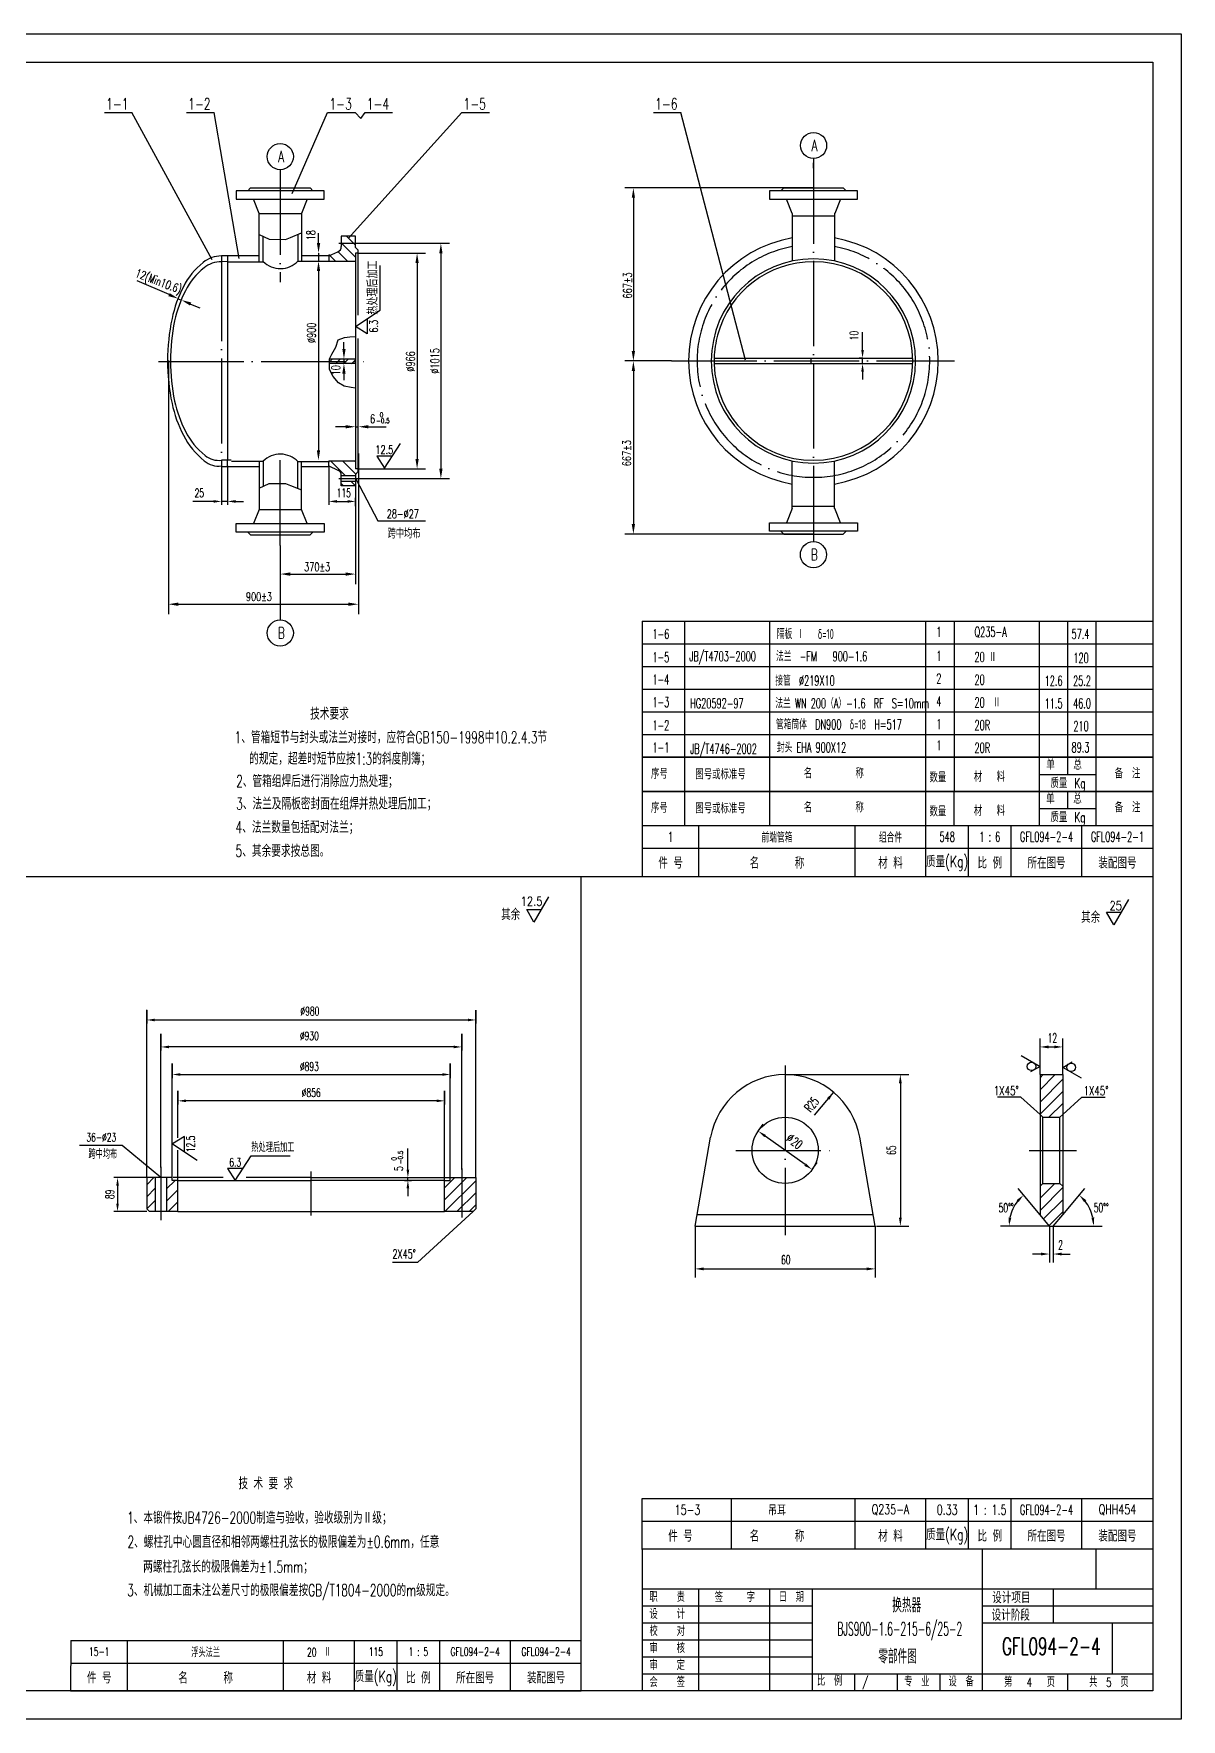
# Model space of a CAD drawing. Extents: x -242 to 1965, y 40 to 1388.
# Drawn here: x 684 to 1088, y 40 to 634 of the extents above; entities that cross this region are included whole.
import ezdxf
from ezdxf.enums import TextEntityAlignment as Align

# ---------------------------------------------------------------- set-up
doc = ezdxf.new("R2010")
doc.units = 0
doc.header["$MEASUREMENT"] = 0
doc.linetypes.add('DASHDOT-M', pattern=[36, 30, -3, 0, -3])
doc.layers.get('0').update_dxf_attribs({"linetype": 'CONTINUOUS'})
for name, color, linetype in [('1', 3, 'CONTINUOUS'), ('CDR_DWG1', 4, 'CONTINUOUS'), ('CDR_DWG2', 2, 'CONTINUOUS'), ('CDR_DWG3', 1, 'DASHDOT-M'), ('XS', 2, 'CONTINUOUS')]:
    doc.layers.add(name, color=color, linetype=linetype)
doc.styles.add('HZ', font='romans', dxfattribs={"width": 0.7, "bigfont": 'hz'})

# ---------------------------------------------------------------- blocks, each defined once
blk = doc.blocks.new('*X87')
at = {"layer": '1', "color": 0, "linetype": 'Continuous'}
for p, q in [((-21950.87, -21632.62), (-21945.48, -21627.22)), ((-21950.87, -21628.37), (-21949.72, -21627.22)), ((-21950.87, -21636.86), (-21942.87, -21628.86)), ((-21950.87, -21641.1), (-21942.87, -21633.1)), ((-21947.75, -21642.22), (-21942.87, -21637.34)), ((-21950.87, -21670.8), (-21945.63, -21665.55)), ((-21950.87, -21666.56), (-21949.87, -21665.55)), ((-21950.87, -21675.04), (-21942.87, -21667.04)), ((-21949.64, -21678.05), (-21942.87, -21671.28)), ((-21947.7, -21680.36), (-21942.87, -21675.53))]:
    blk.add_line(p, q, dxfattribs=at)
blk = doc.blocks.new('*X18')
at = {"color": 0}
for p, q in [((139.69, 161.53), (136.66, 164.57)), ((143.94, 161.53), (139.94, 165.53)), ((147.66, 162.05), (144.18, 165.53)), ((138.21, 154.53), (135.66, 157.08)), ((142.45, 154.53), (139.45, 157.53)), ((146.69, 154.53), (143.69, 157.53))]:
    blk.add_line(p, q, dxfattribs=at)
blk = doc.blocks.new('*X19')
at = {"color": 0}
for p, q in [((143.52, 259.53), (135.66, 267.39)), ((147.66, 259.63), (136.76, 270.53)), ((147.66, 263.88), (141, 270.53)), ((147.66, 268.12), (145.25, 270.53)), ((139.27, 259.53), (135.66, 263.15))]:
    blk.add_line(p, q, dxfattribs=at)
blk = doc.blocks.new('MM')
at = {"layer": 'XS', "color": 3}
blk.add_lwpolyline([(3.85, 6.67), (0, 0), (-1.93, 3.33)], dxfattribs=at)
blk.add_circle((0, 3), 1.5, dxfattribs=at)
blk = doc.blocks.new('*X75')
for p, q in [((124, 240.87), (120.87, 244)), ((121.21, 235.18), (117.79, 238.6)), ((124, 236.62), (119, 241.62)), ((116.96, 235.18), (114.65, 237.49))]:
    blk.add_line(p, q)
blk = doc.blocks.new('*X76')
for p, q in [((120.32, 159.7), (115.19, 164.82)), ((124.13, 160.13), (119.43, 164.82)), ((124, 164.5), (123.68, 164.82)), ((119.77, 156), (119, 156.77)), ((124, 156.01), (122.35, 157.67))]:
    blk.add_line(p, q)
blk = doc.blocks.new('*X74')
for p, q in [((115.19, 200.04), (115.76, 200.61)), ((116.99, 199.01), (118.59, 200.61)), ((119.82, 199.01), (121.42, 200.61)), ((122.65, 199.01), (124, 200.37))]:
    blk.add_line(p, q)

msp = doc.modelspace()

# ---------------------------------------------------------------- linework, layer by layer
for p, q in [((247.25, 633.7), (1088.25, 633.7)), ((1088.25, 633.7), (1088.25, 39.7)), ((708.7, 605.89), (718.4, 605.89)), ((746.71, 553.96), (718.4, 605.89)), ((737.62, 605.89), (747.32, 605.89)), ((756.24, 554.52), (747.32, 605.89)), ((774.9, 577.39), (787.37, 605.89)), ((787.37, 605.89), (797.07, 605.89)), ((794.55, 561.56), (834.67, 605.89)), ((797.07, 605.89), (799.09, 603.88)), ((799.09, 603.88), (800.58, 605.89)), ((800.58, 605.89), (810.28, 605.89)), ((834.67, 605.89), (844.37, 605.89)), ((902.18, 605.89), (911.88, 605.89)), ((934.59, 518.61), (911.88, 605.89)), ((958.59, 579.37), (892.13, 579.37)), ((895.13, 575.87), (895.13, 521.87)), ((784.16, 559.9), (784.16, 563.4)), ((798.17, 559.85), (830.28, 559.85)), ((784.16, 556.41), (784.16, 553.56)), ((798.24, 556.37), (821.9, 556.37)), ((818.9, 552.87), (818.9, 483.87)), ((827.28, 556.35), (827.28, 480.4)), ((731.46, 541.75), (720.22, 546.6)), ((784.13, 550.47), (784.13, 486.88)), ((805.88, 536.23), (805.88, 552.03)), ((734.73, 540.31), (735.84, 539.85)), ((739.07, 538.45), (742.28, 537.06)), ((797.18, 530.53), (805.88, 536.23)), ((801.35, 527.9), (797.18, 530.53)), ((801.35, 533.27), (801.35, 527.9)), ((788.89, 520.72), (790.25, 523.26)), ((790.25, 523.26), (791.12, 525.8)), ((791.12, 525.8), (793.36, 526.69)), ((793.12, 522.58), (793.12, 525.05)), ((793.36, 526.69), (795.23, 526.85)), ((795.23, 526.85), (797.22, 527)), ((731.24, 518.54), (731.24, 429.16)), ((788.02, 519.08), (788.89, 520.72)), ((788.02, 517.43), (788.02, 519.08)), ((788.02, 515.34), (788.02, 517.43)), ((793.12, 518.99), (793.12, 517.43)), ((908.53, 518.37), (892.13, 518.37)), ((908.53, 518.37), (892.13, 518.37)), ((789.26, 512.96), (788.02, 515.34)), ((791.25, 510.71), (789.26, 512.96)), ((793.12, 513.93), (793.12, 511.62)), ((895.13, 514.87), (895.13, 460.02)), ((793.23, 509.53), (791.25, 510.71)), ((795.61, 509.07), (793.23, 509.53)), ((797.22, 508.77), (795.61, 509.07)), ((793.68, 495.19), (790.18, 495.19)), ((797.18, 495.19), (798.24, 495.19)), ((801.74, 495.19), (807.98, 495.19)), ((807.36, 480.62), (813.06, 489.32)), ((749.95, 481.37), (749.95, 467.63)), ((752.1, 481.38), (752.1, 467.63)), ((787.83, 481.37), (787.83, 483.2)), ((787.83, 481.37), (787.83, 467.63)), ((798.19, 485.75), (798.19, 439.78)), ((804.73, 484.79), (807.36, 480.62)), ((810.1, 484.79), (804.73, 484.79)), ((797.34, 476.81), (805.03, 462)), ((798.17, 476.9), (830.28, 476.9)), ((798.18, 479.37), (798.18, 480.55)), ((798.24, 480.37), (821.9, 480.37)), ((797.18, 474.39), (797.18, 439.73)), ((797.18, 467.25), (797.18, 470.13)), ((747.15, 468.88), (739.85, 468.88)), ((752.1, 468.88), (749.95, 468.88)), ((754.9, 468.88), (757.7, 468.88)), ((790.63, 468.88), (794.38, 468.88)), ((805.03, 462), (821.87, 462)), ((770.68, 453.31), (770.68, 427.12)), ((958.59, 457.37), (892.13, 457.37)), ((774.18, 443.28), (794.69, 443.28)), ((798.19, 441.23), (798.19, 429.16)), ((734.74, 432.66), (794.69, 432.66)), ((1048.26, 378.7), (1048.26, 426.7)), ((898.26, 418.7), (1078.26, 418.7)), ((898.26, 410.7), (1078.26, 410.7)), ((898.26, 410.7), (1078.26, 410.7)), ((898.26, 402.7), (1078.26, 402.7)), ((898.26, 394.7), (1078.26, 394.7)), ((898.26, 394.7), (1078.26, 394.7)), ((898.26, 394.7), (1078.26, 394.7)), ((898.26, 386.7), (1078.26, 386.7)), ((898.26, 378.7), (1078.26, 378.7)), ((1078.26, 378.7), (898.26, 378.7)), ((1048.26, 372.7), (1048.26, 378.7)), ((1038.26, 372.7), (1058.26, 372.7)), ((898.26, 366.7), (1078.26, 366.7)), ((1078.25, 366.7), (898.26, 366.7)), ((898.26, 366.7), (1078.25, 366.7)), ((1048.25, 360.7), (1048.25, 366.7)), ((1038.25, 360.7), (1058.25, 360.7)), ((898.25, 346.7), (1078.25, 346.7)), ((898.26, 346.7), (1078.25, 346.7)), ((272.25, 336.7), (1078.25, 336.7)), ((876.75, 49.7), (876.75, 336.7)), ((898.26, 336.7), (1078.25, 336.7)), ((723.61, 230.58), (723.61, 289.66)), ((723.61, 289.56), (723.61, 284.89)), ((726.41, 286.14), (836.81, 286.14)), ((839.61, 230.45), (839.61, 289.56)), ((839.61, 289.56), (839.61, 284.89)), ((728.61, 234.21), (728.61, 281.26)), ((728.61, 281.26), (728.61, 275.39)), ((834.61, 233.48), (834.61, 281.26)), ((834.61, 281.26), (834.61, 275.39)), ((1038.45, 266.87), (1038.45, 279.64)), ((1046.46, 266.87), (1046.46, 279.64)), ((831.81, 276.64), (731.41, 276.64)), ((1041.45, 276.64), (1043.46, 276.64)), ((732.61, 230.58), (732.61, 270.84)), ((732.61, 270.84), (732.61, 265.67)), ((830.61, 230.55), (830.61, 270.76)), ((830.61, 270.76), (830.61, 265.67)), ((735.41, 266.92), (827.81, 266.92)), ((948.63, 266.87), (992.23, 266.87)), ((989.23, 263.87), (989.23, 216.53)), ((734.61, 244.61), (734.61, 261.12)), ((734.61, 261.12), (734.61, 256.39)), ((825.81, 257.64), (737.41, 257.64)), ((828.61, 229.56), (828.61, 261.12)), ((828.61, 261.12), (828.61, 256.39)), ((958.99, 252.59), (965.73, 260.66)), ((1031.74, 258.92), (1023.49, 258.92)), ((1038.45, 252.87), (1031.74, 258.92)), ((1046.46, 252.87), (1053.17, 258.92)), ((1053.17, 258.92), (1061.42, 258.92)), ((736.89, 245.09), (732.73, 242.46)), ((736.89, 239.72), (736.89, 245.09)), ((939.13, 246.98), (940.87, 249.42)), ((955.68, 235.17), (941.57, 245.24)), ((714.9, 241.86), (699.9, 241.86)), ((728.61, 230.61), (714.9, 241.86)), ((732.73, 242.46), (741.43, 236.76)), ((734.61, 228.47), (734.61, 240.22)), ((754.72, 229.61), (760.43, 238.31)), ((760.43, 238.31), (774.18, 238.31)), ((815.65, 233.41), (815.65, 240.89)), ((752.1, 233.77), (754.72, 229.61)), ((757.46, 233.77), (752.1, 233.77)), ((958.12, 233.42), (959.87, 235.87)), ((723.61, 230.58), (712.06, 230.58)), ((713.31, 227.78), (713.31, 221.41)), ((814.42, 230.61), (816.9, 230.61)), ((814.42, 229.61), (816.9, 229.61)), ((815.65, 229.61), (815.65, 230.61)), ((815.65, 226.81), (815.65, 224.01)), ((1038.45, 217.51), (1030.7, 226.75)), ((1046.46, 217.51), (1054.21, 226.75)), ((723.61, 218.61), (712.06, 218.61)), ((838.61, 218.61), (819.06, 200.64)), ((916.85, 213.53), (916.85, 195.43)), ((980.4, 213.53), (980.4, 195.43)), ((980.79, 213.53), (992.23, 213.53)), ((1041.79, 213.53), (1024.53, 213.53)), ((1041.79, 213.53), (1041.79, 200.66)), ((1043.12, 213.53), (1043.12, 200.66)), ((1043.12, 213.53), (1060.38, 213.53)), ((1038.79, 203.66), (1035.79, 203.66)), ((1046.12, 203.66), (1049.12, 203.66)), ((819.06, 200.64), (810.23, 200.64)), ((919.85, 198.43), (977.4, 198.43)), ((898.25, 109.52), (1078.25, 109.52)), ((898.26, 109.52), (1078.25, 109.52)), ((1058.24, 85.73), (1058.24, 99.73)), ((898.24, 85.73), (1078.24, 85.73)), ((918.24, 49.73), (918.24, 85.73)), ((943.24, 49.73), (943.24, 85.73)), ((958.24, 49.73), (958.24, 85.73)), ((1043.24, 73.73), (1043.24, 85.73)), ((1043.24, 73.73), (1043.24, 85.73)), ((898.24, 79.73), (958.24, 79.73)), ((1018.24, 79.73), (1078.24, 79.73)), ((898.24, 73.73), (958.24, 73.73)), ((1018.24, 73.73), (1078.24, 73.73)), ((1063.87, 73.73), (1063.87, 55.73)), ((898.24, 67.73), (958.24, 67.73)), ((696.85, 59.52), (876.86, 59.52)), ((898.24, 61.73), (958.24, 61.73)), ((898.24, 55.73), (1078.24, 55.73)), ((973.24, 49.73), (973.24, 55.73)), ((988.24, 49.73), (988.24, 55.73)), ((1003.24, 49.73), (1003.24, 55.73)), ((1048.24, 49.73), (1048.24, 55.73)), ((696.75, 49.7), (876.75, 49.7)), ((1088.25, 39.7), (247.25, 39.7))]:
    msp.add_line(p, q)
for points in [[(763.18, 562.96), (766.71, 561.3), (772.55, 561.22), (774.3, 561.91), (778.18, 563.48)], [(763.18, 473.5), (766.71, 475.15), (772.55, 475.24), (774.3, 474.54), (778.18, 472.97)], [(865.25, 329.52), (860.1, 320.6), (857.53, 325.06), (862.68, 325.06)], [(1069.65, 328.58), (1064.5, 319.66), (1061.92, 324.12), (1067.07, 324.12)]]:
    msp.add_lwpolyline(points)
for centre, start, end in [((1041.79, 213.53), 142.08086, 167.91914), ((1043.12, 213.53), 12.08086, 37.91914)]:
    msp.add_arc(centre, 14.25, start, end)
for points in [[(895.71, 575.87), (894.55, 575.87), (895.13, 579.37)], [(784.74, 559.9), (783.58, 559.9), (784.16, 556.4)], [(827.86, 556.35), (826.7, 556.35), (827.28, 559.85)], [(784.74, 550.05), (783.58, 550.05), (784.16, 553.55)], [(819.48, 552.87), (818.31, 552.87), (818.9, 556.37)], [(731.23, 541.21), (731.69, 542.28), (734.67, 540.36)], [(738.84, 537.91), (739.3, 538.99), (735.86, 539.84)], [(793.7, 522.58), (792.54, 522.58), (793.12, 519.08)], [(793.7, 513.93), (792.54, 513.93), (793.12, 517.43)], [(895.71, 521.87), (894.55, 521.87), (895.13, 518.37)], [(895.71, 514.87), (894.55, 514.87), (895.13, 518.37)], [(793.68, 494.61), (793.68, 495.78), (797.18, 495.19)], [(801.74, 494.61), (801.74, 495.78), (798.24, 495.19)], [(784.72, 486.88), (783.55, 486.88), (784.13, 483.38)], [(819.48, 483.87), (818.31, 483.87), (818.9, 480.37)], [(827.86, 480.4), (826.7, 480.4), (827.28, 476.9)], [(747.15, 469.35), (747.15, 468.42), (749.95, 468.88)], [(754.9, 469.35), (754.9, 468.42), (752.1, 468.88)], [(790.63, 469.35), (790.63, 468.42), (787.83, 468.88)], [(794.38, 469.35), (794.38, 468.42), (797.18, 468.88)], [(895.71, 460.87), (894.55, 460.87), (895.13, 457.37)], [(774.18, 442.69), (774.18, 443.86), (770.68, 443.28)], [(793.68, 442.69), (793.68, 443.86), (797.18, 443.28)], [(734.74, 432.07), (734.74, 433.24), (731.24, 432.66)], [(794.69, 432.07), (794.69, 433.24), (798.19, 432.66)], [(726.41, 286.6), (726.41, 285.67), (723.61, 286.14)], [(836.81, 286.6), (836.81, 285.67), (839.61, 286.14)], [(731.41, 277.1), (731.41, 276.17), (728.61, 276.64)], [(831.81, 277.1), (831.81, 276.17), (834.61, 276.64)], [(1041.45, 277.14), (1041.45, 276.14), (1038.45, 276.64)], [(1043.46, 277.14), (1043.46, 276.14), (1046.46, 276.64)], [(735.41, 267.39), (735.41, 266.46), (732.61, 266.92)], [(827.81, 267.39), (827.81, 266.46), (830.61, 266.92)], [(988.73, 263.87), (989.73, 263.87), (989.23, 266.87)], [(737.41, 258.11), (737.41, 257.18), (734.61, 257.64)], [(825.81, 258.11), (825.81, 257.18), (828.61, 257.64)], [(963.42, 258.68), (964.19, 258.04), (965.73, 260.66)], [(941.86, 245.64), (941.28, 244.83), (939.13, 246.98)], [(816.12, 233.41), (815.18, 233.41), (815.65, 230.61)], [(955.97, 235.57), (955.39, 234.76), (958.12, 233.42)], [(713.78, 227.78), (712.85, 227.78), (713.31, 230.58)], [(816.12, 226.81), (815.18, 226.81), (815.65, 229.61)], [(713.78, 221.41), (712.85, 221.41), (713.31, 218.61)], [(1030.9, 221.95), (1030.18, 222.64), (1032.63, 224.45)], [(1054.01, 221.95), (1054.73, 222.64), (1052.28, 224.45)], [(988.73, 216.53), (989.73, 216.53), (989.23, 213.53)], [(1027.35, 216.57), (1028.35, 216.46), (1027.53, 213.53)], [(1057.56, 216.57), (1056.56, 216.46), (1057.38, 213.53)], [(1038.79, 204.16), (1038.79, 203.16), (1041.79, 203.66)], [(1046.12, 204.16), (1046.12, 203.16), (1043.12, 203.66)], [(919.85, 198.93), (919.85, 197.93), (916.85, 198.43)], [(977.4, 198.93), (977.4, 197.93), (980.4, 198.43)]]:
    msp.add_solid(points)
at = {"layer": 'CDR_DWG1'}
for p, q in [((272.25, 623.7), (1078.25, 623.7)), ((1078.25, 623.7), (1078.25, 49.7)), ((958.64, 586.32), (958.64, 588.17)), ((786.18, 578.37), (755.18, 578.37)), ((755.18, 578.37), (755.18, 575.37)), ((759.18, 578.37), (760.18, 579.37)), ((760.18, 579.37), (781.18, 579.37)), ((781.18, 579.37), (782.18, 578.37)), ((786.18, 575.37), (786.18, 578.37)), ((944.98, 578.37), (943.13, 578.37)), ((943.13, 578.37), (943.13, 575.37)), ((947.13, 578.37), (944.98, 578.37)), ((947.13, 578.37), (948.13, 579.37)), ((974.13, 578.37), (947.13, 578.37)), ((948.13, 579.37), (949.44, 579.37)), ((949.44, 579.37), (969.13, 579.37)), ((969.13, 579.37), (970.13, 578.37)), ((974.13, 575.37), (974.13, 578.37)), ((755.18, 575.37), (786.18, 575.37)), ((763.18, 570.37), (761.18, 575.37)), ((763.18, 553.37), (763.18, 570.37)), ((763.18, 570.37), (778.18, 570.37)), ((780.18, 575.37), (778.18, 570.37)), ((778.18, 570.37), (778.18, 553.55)), ((780.18, 575.37), (780.18, 575.37)), ((943.13, 575.37), (944.98, 575.37)), ((944.98, 575.37), (947.14, 575.37)), ((947.14, 575.37), (949.17, 575.37)), ((949.13, 575.37), (974.13, 575.37)), ((951.13, 570.37), (949.13, 575.37)), ((951.13, 570.37), (951.13, 569.48)), ((966.04, 570.41), (966.04, 569.51)), ((968.13, 575.37), (966.13, 570.37)), ((968.13, 575.37), (968.13, 575.37)), ((951.13, 569.5), (966.04, 569.5)), ((951.13, 569.48), (951.13, 553.59)), ((966.04, 569.51), (966.04, 553.55)), ((764.66, 553.37), (764.66, 562.26)), ((776.87, 562.95), (776.87, 553.55)), ((792.18, 562.37), (792.18, 558.67)), ((797.18, 562.37), (792.18, 562.37)), ((797.18, 558.37), (797.18, 562.37)), ((798.18, 557.37), (797.18, 558.37)), ((763.18, 555.39), (749.95, 555.37)), ((752.11, 553.37), (749.95, 553.38)), ((752.09, 555.37), (752.09, 553.38)), ((752.11, 553.37), (752.11, 483.38)), ((752.11, 553.37), (753.46, 553.37)), ((753.46, 553.37), (764.66, 553.37)), ((776.87, 553.55), (788, 553.55)), ((787.83, 555.44), (778.18, 555.42)), ((787.83, 555.44), (790.99, 556.85)), ((787.83, 555.44), (787.83, 553.55)), ((788, 553.55), (797.27, 553.55)), ((798.18, 556.37), (797.18, 556.37)), ((797.18, 556.37), (797.18, 553.8)), ((797.18, 553.8), (797.18, 519.06)), ((798.18, 556.64), (798.18, 557.37)), ((798.18, 534.53), (798.18, 556.64)), ((798.18, 480.55), (798.18, 526.31)), ((975.91, 522.22), (975.91, 528.54)), ((797.17, 518.99), (788.26, 518.99)), ((797.22, 517.43), (788.26, 517.43)), ((797.18, 519.06), (797.18, 517.49)), ((797.18, 517.49), (797.18, 483.22)), ((923.61, 519.42), (993.57, 519.42)), ((993.58, 517.42), (923.61, 517.42)), ((957.75, 517.28), (957.75, 519.49)), ((975.91, 519.42), (974.66, 519.42)), ((975.91, 517.42), (974.66, 517.42)), ((975.91, 517.42), (975.91, 519.42)), ((975.91, 514.62), (975.91, 511.82)), ((752.13, 483.38), (750, 483.42)), ((752.1, 481.38), (752.11, 483.38)), ((753.42, 483.37), (752.13, 483.38)), ((753.46, 483.08), (764.66, 483.08)), ((763.18, 483.08), (763.18, 466.08)), ((764.66, 483.08), (764.66, 474.19)), ((776.87, 482.91), (788, 482.91)), ((776.87, 473.5), (776.87, 482.91)), ((778.18, 466.08), (778.18, 482.91)), ((787.83, 481.37), (791.01, 479.91)), ((787.95, 483.2), (797.27, 483.2)), ((797.18, 483.22), (797.18, 480.37)), ((951.13, 467.27), (951.13, 483.15)), ((966.04, 467.24), (966.04, 483.19)), ((763.18, 481.07), (749.95, 481.09)), ((787.83, 481.02), (778.18, 481.04)), ((792.18, 476.06), (792.18, 478.09)), ((792.18, 478.09), (792.18, 478.09)), ((792.18, 474.37), (792.18, 476.06)), ((792.23, 478.07), (797.21, 478.07)), ((792.23, 476.04), (797.21, 476.04)), ((798.18, 480.37), (797.18, 480.37)), ((798.18, 479.37), (797.18, 478.37)), ((797.18, 478.37), (797.18, 478.09)), ((797.18, 478.09), (797.18, 476.06)), ((797.18, 476.06), (797.18, 474.37)), ((797.18, 474.37), (792.18, 474.37)), ((763.18, 466.08), (761.18, 461.08)), ((763.18, 466.08), (778.18, 466.08)), ((780.18, 461.08), (778.18, 466.08)), ((951.13, 466.37), (949.13, 461.37)), ((951.13, 466.37), (951.13, 467.27)), ((951.13, 467.25), (966.04, 467.25)), ((966.04, 466.33), (966.04, 467.24)), ((968.13, 461.37), (966.13, 466.37)), ((755.18, 461.08), (786.18, 461.08)), ((755.18, 458.08), (755.18, 461.08)), ((786.18, 458.08), (755.18, 458.08)), ((759.18, 458.08), (760.18, 457.08)), ((780.18, 461.08), (780.18, 461.08)), ((781.18, 457.08), (782.18, 458.08)), ((786.18, 461.08), (786.18, 458.08)), ((943.13, 458.37), (943.13, 461.37)), ((943.13, 461.37), (944.98, 461.37)), ((944.98, 458.37), (943.13, 458.37)), ((944.98, 461.37), (947.14, 461.37)), ((947.13, 458.37), (944.98, 458.37)), ((974.13, 458.37), (947.13, 458.37)), ((947.13, 458.37), (948.13, 457.37)), ((947.14, 461.37), (949.17, 461.37)), ((949.13, 461.37), (974.13, 461.37)), ((968.13, 461.37), (968.13, 461.37)), ((969.13, 457.37), (970.13, 458.37)), ((974.13, 461.37), (974.13, 458.37)), ((760.18, 457.08), (781.18, 457.08)), ((948.13, 457.37), (949.44, 457.37)), ((949.44, 457.37), (969.13, 457.37)), ((898.26, 426.7), (1078.26, 426.7)), ((898.26, 426.7), (1078.26, 426.7)), ((898.26, 426.7), (898.26, 336.7)), ((913.26, 378.7), (913.26, 426.7)), ((943.26, 378.7), (943.26, 426.7)), ((998.26, 378.7), (998.26, 426.7)), ((1008.26, 378.7), (1008.26, 426.7)), ((1038.26, 378.7), (1038.26, 426.7)), ((1058.26, 378.7), (1058.26, 426.7)), ((913.26, 366.7), (913.26, 378.7)), ((943.26, 366.7), (943.26, 378.7)), ((998.26, 366.7), (998.26, 378.7)), ((1008.26, 366.7), (1008.26, 378.7)), ((1038.26, 366.7), (1038.26, 378.7)), ((1058.26, 366.7), (1058.26, 378.7)), ((913.26, 354.7), (913.26, 366.7)), ((943.25, 354.7), (943.25, 366.7)), ((998.25, 354.7), (998.25, 366.7)), ((1008.25, 354.7), (1008.25, 366.7)), ((1038.25, 354.7), (1038.25, 366.7)), ((1058.25, 354.7), (1058.25, 366.7)), ((898.25, 354.7), (1078.25, 354.7)), ((918.25, 336.7), (918.25, 354.7)), ((973.25, 336.7), (973.25, 354.7)), ((998.25, 336.7), (998.25, 354.7)), ((1013.25, 336.7), (1013.25, 354.7)), ((1028.25, 336.7), (1028.25, 354.7)), ((1053.25, 336.7), (1053.25, 354.7)), ((1038.45, 266.87), (1046.46, 266.87)), ((1038.45, 266.87), (1038.45, 252.87)), ((1046.46, 266.87), (1046.46, 252.87)), ((1039.45, 251.87), (1038.45, 252.87)), ((1038.45, 252.87), (1038.45, 217.51)), ((1039.45, 228.53), (1039.45, 251.87)), ((1039.45, 251.87), (1045.46, 251.87)), ((1046.46, 252.87), (1045.46, 251.87)), ((1045.46, 228.53), (1045.46, 251.87)), ((1046.46, 252.87), (1046.46, 217.51)), ((916.85, 213.53), (922.36, 244.83)), ((980.4, 213.53), (974.89, 244.83)), ((726.61, 230.61), (723.61, 230.61)), ((723.61, 230.61), (723.61, 219.61)), ((730.61, 230.61), (726.61, 230.61)), ((726.61, 230.61), (726.61, 218.61)), ((732.61, 230.61), (730.61, 230.61)), ((730.61, 230.61), (730.61, 218.61)), ((732.61, 229.61), (732.61, 230.61)), ((734.61, 229.61), (732.61, 229.61)), ((750.5, 230.61), (732.87, 230.61)), ((734.61, 229.61), (781.61, 229.61)), ((734.61, 218.61), (734.61, 229.61)), ((781.61, 230.61), (758.61, 230.61)), ((781.61, 230.61), (830.61, 230.61)), ((828.61, 229.61), (781.61, 229.61)), ((828.61, 229.61), (830.61, 229.61)), ((828.61, 218.61), (828.61, 229.61)), ((830.61, 230.61), (839.61, 230.61)), ((830.61, 229.61), (830.61, 230.61)), ((839.61, 230.61), (839.61, 219.61)), ((1039.45, 228.53), (1038.45, 227.53)), ((1039.45, 228.53), (1045.46, 228.53)), ((1045.46, 228.53), (1046.46, 227.53)), ((724.61, 218.61), (723.61, 219.61)), ((726.61, 218.61), (724.61, 218.61)), ((730.61, 218.61), (726.61, 218.61)), ((734.61, 218.61), (730.61, 218.61)), ((734.61, 218.61), (828.61, 218.61)), ((838.61, 218.61), (828.61, 218.61)), ((838.61, 218.61), (839.61, 219.61)), ((979.7, 217.51), (917.55, 217.51)), ((1041.79, 213.53), (1038.45, 217.51)), ((1043.12, 213.53), (1046.46, 217.51)), ((916.85, 213.53), (980.4, 213.53)), ((1041.79, 213.53), (1043.12, 213.53)), ((898.25, 117.52), (1078.25, 117.52)), ((898.25, 99.52), (898.25, 117.52)), ((898.26, 117.52), (1078.25, 117.52)), ((898.26, 117.52), (1078.25, 117.52)), ((929.7, 99.52), (929.7, 117.52)), ((973.25, 99.52), (973.25, 117.52)), ((998.25, 99.52), (998.25, 117.52)), ((1013.25, 99.52), (1013.25, 117.52)), ((1028.25, 99.52), (1028.25, 117.52)), ((1053.25, 99.52), (1053.25, 117.52)), ((898.25, 99.73), (1078.25, 99.73)), ((898.25, 99.73), (1078.25, 99.73)), ((898.25, 99.73), (898.25, 49.7)), ((1018.24, 49.73), (1018.24, 99.73)), ((1018.24, 49.73), (1018.24, 99.73)), ((696.85, 67.52), (696.75, 49.7)), ((696.85, 67.52), (876.86, 67.52)), ((716.86, 49.52), (716.86, 67.52)), ((771.86, 49.52), (771.86, 67.52)), ((796.86, 49.52), (796.86, 67.52)), ((811.86, 49.52), (811.86, 67.52)), ((826.86, 49.52), (826.86, 67.52)), ((851.86, 49.52), (851.86, 67.52)), ((1078.25, 49.7), (272.25, 49.7))]:
    msp.add_line(p, q, dxfattribs=at)
for points in [[(750.02, 555.37, 0.001803), (749.95, 555.37, 0.17134), (743.47, 553.09, 0.104788), (736.51, 544.54, 0.066302), (732.52, 533.32, 0.052443), (730.95, 518.37, 0.052443)], [(749.95, 553.37, 0.171103), (743.81, 551.21, 0.104819), (737.22, 543.12, 0.066378), (733.44, 532.51, 0.05252), (731.95, 518.37, 0.05252)], [(730.95, 518.37, 0.052443), (732.52, 503.43, 0.066302), (736.51, 492.21, 0.104788), (743.88, 483.16, 0.198534), (749.95, 481.37, 0.001201), (750, 481.37, 0.104788)], [(731.95, 518.37, 0.05252), (733.44, 504.24, 0.066378), (737.22, 493.62, 0.104819), (744.2, 485.07, 0.198314), (749.95, 483.37, 0.00127), (750, 483.37, 0.104819)]]:
    msp.add_lwpolyline(points, format="xyb", dxfattribs=at)
msp.add_circle((948.63, 240.2), 11.67, dxfattribs=at)
for centre, radius, start, end in [((790.18, 558.67), 2, 293.97662, 0), ((958.59, 518.37), 44, 99.75731, 260.24269), ((958.59, 518.37), 44, 279.74416, 80.25584), ((770.68, 559.55), 8.62, 225.73196, 315.92659), ((958.59, 518.37), 36, 90, 270), ((958.59, 518.37), 35, 90, 164.84576), ((958.59, 518.37), 36, 270, 90), ((958.59, 518.37), 35, 270, 90), ((958.59, 518.37), 35, 164.84576, 178.15457), ((958.59, 518.37), 35, 178.15457, 181.8018), ((958.59, 518.37), 35, 181.8018, 270), ((770.68, 476.91), 8.62, 44.07341, 134.26804), ((790.18, 478.09), 2, 0, 65.32878), ((948.63, 240.2), 26.67, 9.99015, 170.00985)]:
    msp.add_arc(centre, radius, start, end, dxfattribs=at)
for points in [[(975.44, 522.22), (976.37, 522.22), (975.91, 519.42)], [(975.44, 514.62), (976.37, 514.62), (975.91, 517.42)]]:
    msp.add_solid(points, dxfattribs=at)
at = {"layer": 'CDR_DWG2'}
for centre in [(770.68, 590.39), (958.64, 594.31), (958.59, 450.12), (770.68, 422.52)]:
    msp.add_circle(centre, 4.6, dxfattribs=at)
at = {"layer": 'CDR_DWG3', "linetype": 'DASHDOT-M'}
for p, q in [((958.59, 589.71), (958.59, 454.72)), ((770.68, 585.78), (770.68, 546.19)), ((791.31, 559.85), (798.11, 559.85)), ((749.95, 555.37), (749.95, 481.37)), ((727.8, 518.23), (800.18, 518.23)), ((908.59, 518.37), (1008.34, 518.37)), ((770.68, 453.37), (770.68, 486.37)), ((791.31, 476.9), (798.11, 476.9)), ((948.63, 270.08), (948.63, 210.26)), ((931.19, 240.2), (965.23, 240.2)), ((1034.59, 240.2), (1051.34, 240.2)), ((728.61, 234.42), (728.61, 215.61)), ((781.61, 217.26), (781.61, 232.76)), ((834.61, 233.81), (834.61, 216.57))]:
    msp.add_line(p, q, dxfattribs=at)
for start, end in [(100.47904, 270), (270, 79.5351)]:
    msp.add_arc((958.59, 518.37), 41, start, end, dxfattribs=at)

# ---------------------------------------------------------------- block references
for name, p in [('*X75', (673.18, 318.37)), ('*X74', (673.18, 318.37)), ('*X76', (673.18, 318.37)), ('*X87', (22989.33, 21894.09))]:
    msp.add_blockref(name, p)
for name, p, rotation in [('MM', (1038.45, 269.79), 90), ('MM', (1046.46, 269.45), 270), ('*X18', (569.08, 366.27), 270), ('*X19', (569.08, 366.27), 270)]:
    msp.add_blockref(name, p, dxfattribs=dict(rotation=rotation))

# ---------------------------------------------------------------- texts
at = {"style": 'HZ'}
for s, height, rotation, width, p in [('18', 3, 90, 0.7, (782.97, 562.7)), ('12(Min10.6)', 3, 339.15926, 0.7, (727.27, 545.1)), ('热处理后加工', 3.5, 90, 0.7, (804.98, 544.25)), ('667%%P3 ', 3, 90, 0.7, (894.58, 545.7)), ('%%C900 ', 3, 90, 0.7, (783.17, 529)), ('6.3', 3, 90, 0.7, (805.07, 530.6)), ('%%C966', 3, 90, 0.7, (818.07, 518.2)), ('%%C1015', 3, 90, 0.7, (826.67, 518.4)), ('10', 3, 90, 0.7, (791.76, 515.1)), ('667%%P3 ', 3, 90, 0.7, (894.28, 486.6)), ('12.5', 3, 90, 0.65, (740.6, 242.46)), ('5', 3, 90, 0.65, (813.88, 233.77)), ('89', 3, 90, 0.65, (712.11, 224.67))]:
    msp.add_text(s, height=height, rotation=rotation, dxfattribs=dict(at, width=width)).set_placement(p, align=Align.CENTER)
for s, height, width, p in [('6', 3, 0.7, (802.31, 496.49)), ('0', 1.7, 0.7, (805.74, 498.57)), ('-0.5', 1.7, 0.7, (804.49, 496.49)), ('25', 3, 0.65, (740.47, 470.38)), ('115', 3, 0.65, (790.55, 470.38)), ('跨中均布', 3.2, 0.7, (808.46, 455.86)), ('1-6', 3.5, 0.6, (901.86, 420.4)), ('隔板 Ⅰ   δ=10', 3.5, 0.6, (945.68, 420.42)), ('Q235-A', 3.5, 0.6, (1015.37, 421.15)), ('57.4', 3.5, 0.6, (1049.57, 420.42)), ('JB/T4703-2000', 3.5, 0.6, (914.83, 412.54)), ('法兰  -FM   900-1.6', 3.5, 0.6, (945.4, 412.54)), ('20 Ⅱ', 3.5, 0.6, (1015.37, 412.3)), ('1-5', 3.5, 0.6, (901.86, 412.23)), ('1-4', 3.5, 0.6, (901.86, 404.4)), ('接管  %%C219X10', 3.5, 0.6, (945.16, 403.98)), ('20  ', 3.5, 0.6, (1015.37, 404.3)), ('1-3', 3.5, 0.6, (901.86, 396.4)), ('HG20592-97', 3.5, 0.6, (915.16, 395.98)), ('法兰 WN 200（A）-1.6  RF  S=10mm', 3.5, 0.6, (945.16, 395.98)), ('20  Ⅱ', 3.5, 0.6, (1015.37, 396.3)), ('技术要求', 4.2, 0.65, (781.19, 391.97)), ('管箱筒体  DN900  δ=18  H=517 ', 3.5, 0.6, (945.4, 388.54)), ('1、管箱短节与封头或法兰对接时，应符合GB150-1998中10.2.4.3节', 4.2, 0.65, (754.59, 383.65)), ('1-2', 3.5, 0.6, (901.86, 388.23)), ('20R', 3.5, 0.6, (1015.37, 388.3)), ('的规定，超差时短节应按1:3的斜度削簿；', 4.2, 0.65, (759.71, 376.13)), ('1-1', 3.5, 0.6, (901.86, 380.4)), ('JB/T4746-2002', 3.5, 0.6, (915.16, 379.98)), ('封头 EHA 900X12', 3.5, 0.6, (945.68, 380.42)), ('20R', 3.5, 0.6, (1015.37, 380.3)), ('89.3', 3.5, 0.6, (1049.57, 380.42)), ('序号', 3.5, 0.65, (901.32, 371.16)), ('图号或标准号', 3.5, 0.65, (916.98, 370.97)), ('名         称', 3.5, 0.65, (955.18, 371.34)), ('单', 3.5, 0.65, (1040.66, 374.35)), ('总', 3.5, 0.65, (1050.19, 374.35)), ('备  注', 3.5, 0.65, (1064.79, 371.31)), ('2、管箱组焊后进行消除应力热处理；', 4.2, 0.65, (755.11, 368.22)), ('数量', 3.5, 0.65, (999.48, 369.89)), ('材   料', 3.5, 0.65, (1015.14, 370.09)), ('质量', 3.5, 0.65, (1042.15, 367.87)), ('Kg', 3.5, 0.65, (1050.58, 367.82)), ('3、法兰及隔板密封面在组焊并热处理后加工；', 4.2, 0.65, (755.11, 360.28)), ('序号', 3.5, 0.65, (901.31, 359.16)), ('图号或标准号', 3.5, 0.65, (916.98, 358.97)), ('名         称', 3.5, 0.65, (955.17, 359.34)), ('单', 3.5, 0.65, (1040.65, 362.35)), ('总', 3.5, 0.65, (1050.18, 362.35)), ('备  注', 3.5, 0.65, (1064.79, 359.31)), ('4、法兰数量包括配对法兰；', 4.2, 0.65, (754.93, 351.99)), ('数量', 3.5, 0.65, (999.48, 357.89)), ('材   料', 3.5, 0.65, (1015.13, 358.1)), ('质量', 3.5, 0.65, (1042.14, 355.87)), ('Kg', 3.5, 0.65, (1050.57, 355.82)), ('5、其余要求按总图。', 4.2, 0.65, (754.93, 343.62)), ('12.5', 3.2, 0.8, (855.4, 326.39)), ('25', 3.2, 0.8, (1062.94, 324.82)), ('其余', 4, 0.7, (848.53, 321.31)), ('其余', 4, 0.7, (1052.93, 320.37)), ('12', 3.2, 0.6, (1041.17, 278.24)), ('1X45%%D', 3.2, 0.7, (1022.13, 259.63)), ('1X45%%D', 3.2, 0.7, (1053.79, 259.63)), ('跨中均布', 3, 0.65, (703.07, 237.26)), ('50%%d%%d', 3.2, 0.6, (1023.9, 218.36)), ('50%%d%%d', 3.2, 0.6, (1057.42, 218.36)), ('2', 3.2, 0.6, (1044.87, 205.26)), ('2X45%%d', 3.2, 0.65, (810.23, 202.08)), ('60', 3.2, 0.6, (947.19, 200.03)), ('           技 术 要 求', 4.2, 0.65, (733.54, 120.72)), ('1、本锻件按JB4726-2000制造与验收，验收级别为Ⅱ级；', 4.2, 0.65, (716.67, 108.64)), ('2、螺柱孔中心圆直径和相邻两螺柱孔弦长的极限偏差为%%P0.6mm，任意', 4.2, 0.65, (716.8, 100.1)), ('  两螺柱孔弦长的极限偏差为%%P1.5mm；', 4.2, 0.65, (718.59, 91.38)), ('3、机械加工面未注公差尺寸的极限偏差按GB/T1804-2000的m级规定。', 4.2, 0.65, (716.73, 83.1)), ('职    责', 3.2, 0.7, (900.8, 81.11)), ('签     字', 3.2, 0.7, (923.82, 81.06)), ('日  期', 3.2, 0.7, (946.36, 81.15)), ('设计项目', 4, 0.65, (1021.59, 80.6)), ('设    计', 3.2, 0.7, (900.8, 75.11)), ('设计阶段', 4, 0.65, (1021.38, 74.45)), ('校    对', 3.2, 0.7, (900.8, 69.11)), ('审    核', 3.2, 0.7, (900.8, 63.11)), ('审    定', 3.2, 0.7, (900.8, 57.11)), ('会    签', 3.2, 0.7, (900.8, 51.11)), ('比  例', 3.2, 0.7, (959.83, 51.54)), ('/', 3.2, 0.7, (975.79, 51.36)), ('专  业', 3.2, 0.7, (990.61, 51.33)), ('设  备', 3.2, 0.7, (1006.19, 51.32)), ('第   4   页', 3.2, 0.7, (1025.78, 51.13)), ('共  5  页', 3.2, 0.7, (1055.78, 51.13))]:
    msp.add_text(s, height=height, dxfattribs=dict(at, width=width)).set_placement(p)
for s, height, width, p in [('12.5', 3, 0.7, (807.36, 485.61)), ('28-%%C27', 3, 0.7, (813.87, 463)), ('370%%P3', 3, 0.7, (783.67, 444.3)), ('900%%P3 ', 3, 0.7, (763.87, 433.81)), ('%%C980 ', 3, 0.65, (781.78, 287.75)), ('%%C930 ', 3, 0.65, (781.58, 279.02)), ('%%C893 ', 3, 0.65, (781.58, 268.24)), ('%%C856', 3, 0.65, (781.58, 259.03)), ('36-%%C23', 3, 0.65, (707.6, 243.28)), ('热处理后加工', 3, 0.65, (768.05, 239.63)), ('6.3', 3, 0.65, (754.8, 234.5)), ('GFL094-2-4', 6, 0.65, (1042.43, 62.41))]:
    msp.add_text(s, height=height, dxfattribs=dict(at, width=width)).set_placement(p, align=Align.CENTER)
for s, height, width, p in [('1', 3.5, 0.6, (1002.8, 422.92)), ('1', 3.5, 0.6, (1002.8, 414.42)), ('120', 3.5, 0.6, (1052.92, 413.72)), ('2', 3.5, 0.6, (1002.8, 406.42)), ('12.6', 3.5, 0.6, (1043.26, 405.68)), ('25.2', 3.5, 0.6, (1053.26, 405.68)), ('4', 3.5, 0.6, (1002.8, 398.42)), ('11.5', 3.5, 0.6, (1043.26, 397.68)), ('46.0', 3.5, 0.6, (1053.26, 397.68)), ('1', 3.5, 0.6, (1002.8, 390.42)), ('210', 3.5, 0.6, (1052.92, 389.72)), ('1', 3.5, 0.6, (1002.8, 382.92)), ('1', 3.5, 0.6, (908.25, 350.7)), ('前端管箱', 3.5, 0.6, (945.75, 350.7)), ('组合件', 3.5, 0.6, (985.75, 350.7)), ('548', 3.5, 0.6, (1005.75, 350.7)), ('1 : 6', 3.5, 0.6, (1020.75, 350.7)), ('GFL094-2-4', 3.5, 0.6, (1040.75, 350.7)), ('GFL094-2-1', 3.5, 0.6, (1065.75, 350.7)), ('质量(Kg)', 4, 0.7, (1005.75, 341.7)), ('件 号', 4, 0.7, (908.25, 341.7)), ('名      称', 4, 0.7, (945.75, 341.7)), ('材 料', 4, 0.7, (985.75, 341.7)), ('比 例', 4, 0.7, (1020.75, 341.7)), ('所在图号', 4, 0.7, (1040.75, 341.7)), ('装配图号', 4, 0.7, (1065.75, 341.7)), ('15-3', 3.5, 0.7, (914.2, 113.52)), ('吊耳', 3.5, 0.7, (945.75, 113.52)), ('Q235-A', 3.5, 0.7, (985.75, 113.52)), ('0.33', 3.5, 0.7, (1005.75, 113.52)), ('1 : 1.5', 3.5, 0.7, (1020.75, 113.52)), ('GFL094-2-4', 3.5, 0.6, (1040.75, 113.52)), ('QHH454', 3.5, 0.7, (1065.75, 113.52)), ('质量(Kg)', 4, 0.7, (1005.75, 104.52)), ('件 号', 4, 0.7, (911.73, 104.52)), ('名      称', 4, 0.7, (945.75, 104.52)), ('材 料', 4, 0.7, (985.75, 104.52)), ('比 例', 4, 0.7, (1020.75, 104.52)), ('所在图号', 4, 0.7, (1040.75, 104.52)), ('装配图号', 4, 0.7, (1065.75, 104.52)), ('换热器', 5, 0.65, (991.48, 80.16)), ('BJS900-1.6-215-6/25-2', 4.75, 0.5, (989.01, 71.23)), ('15-1', 3, 0.65, (706.86, 63.52)), ('浮头法兰', 3, 0.65, (744.36, 63.52)), ('20  Ⅱ', 3, 0.65, (784.36, 63.52)), ('115', 3, 0.65, (804.36, 63.52)), ('1 : 5', 3, 0.65, (819.36, 63.52)), ('GFL094-2-4', 3, 0.65, (839.36, 63.52)), ('GFL094-2-4', 3, 0.65, (864.36, 63.52)), ('零部件图', 5, 0.65, (988.25, 62.11)), ('件 号', 4, 0.7, (706.86, 54.52)), ('名      称', 4, 0.7, (744.36, 54.52)), ('材 料', 4, 0.7, (784.36, 54.52)), ('质量(Kg)', 4, 0.7, (804.36, 54.52)), ('比 例', 4, 0.7, (819.36, 54.52)), ('所在图号', 4, 0.7, (839.36, 54.52)), ('装配图号', 4, 0.7, (864.36, 54.52))]:
    msp.add_text(s, height=height, dxfattribs=dict(at, width=width)).set_placement(p, align=Align.MIDDLE)
for s, height, rotation, width, p in [('R25', 3.2, 50, 0.6, (957.56, 253.39)), ('%%c', 3.2, 321.91219, 0.65, (948.72, 243.86)), ('20', 3.2, 321.91219, 0.65, (950.36, 242.57)), ('-0.5', 1.7, 90, 0.7, (813.89, 235.35)), ('65', 3.2, 90, 0.6, (987.63, 238.6)), ('0', 1.7, 90, 0.7, (811.6, 236.59))]:
    msp.add_text(s, height=height, rotation=rotation, dxfattribs=dict(at, width=width)).set_placement(p)
at = {"layer": 'CDR_DWG1', "style": 'HZ', "width": 0.7}
for s, p in [('1-1', (713.25, 608.97)), ('1-2', (742.17, 608.97)), ('1-3', (791.92, 608.97)), ('1-4', (805.13, 608.97)), ('1-5', (839.22, 608.97)), ('1-6', (906.73, 608.97))]:
    msp.add_text(s, height=4, dxfattribs=at).set_placement(p, align=Align.MIDDLE)
at = {"layer": 'CDR_DWG1', "style": 'HZ', "width": 0.65}
msp.add_text('10', height=3, rotation=90, dxfattribs=at).set_placement((974.41, 525.64))
at = {"layer": 'CDR_DWG2', "style": 'HZ', "width": 0.7}
for s, p in [('A', (958.97, 592.33)), ('A', (771.01, 588.4)), ('B', (958.92, 448.13)), ('B', (771.01, 420.53))]:
    msp.add_text(s, height=4, dxfattribs=at).set_placement(p, align=Align.CENTER)

doc.saveas('drawing.dxf')
